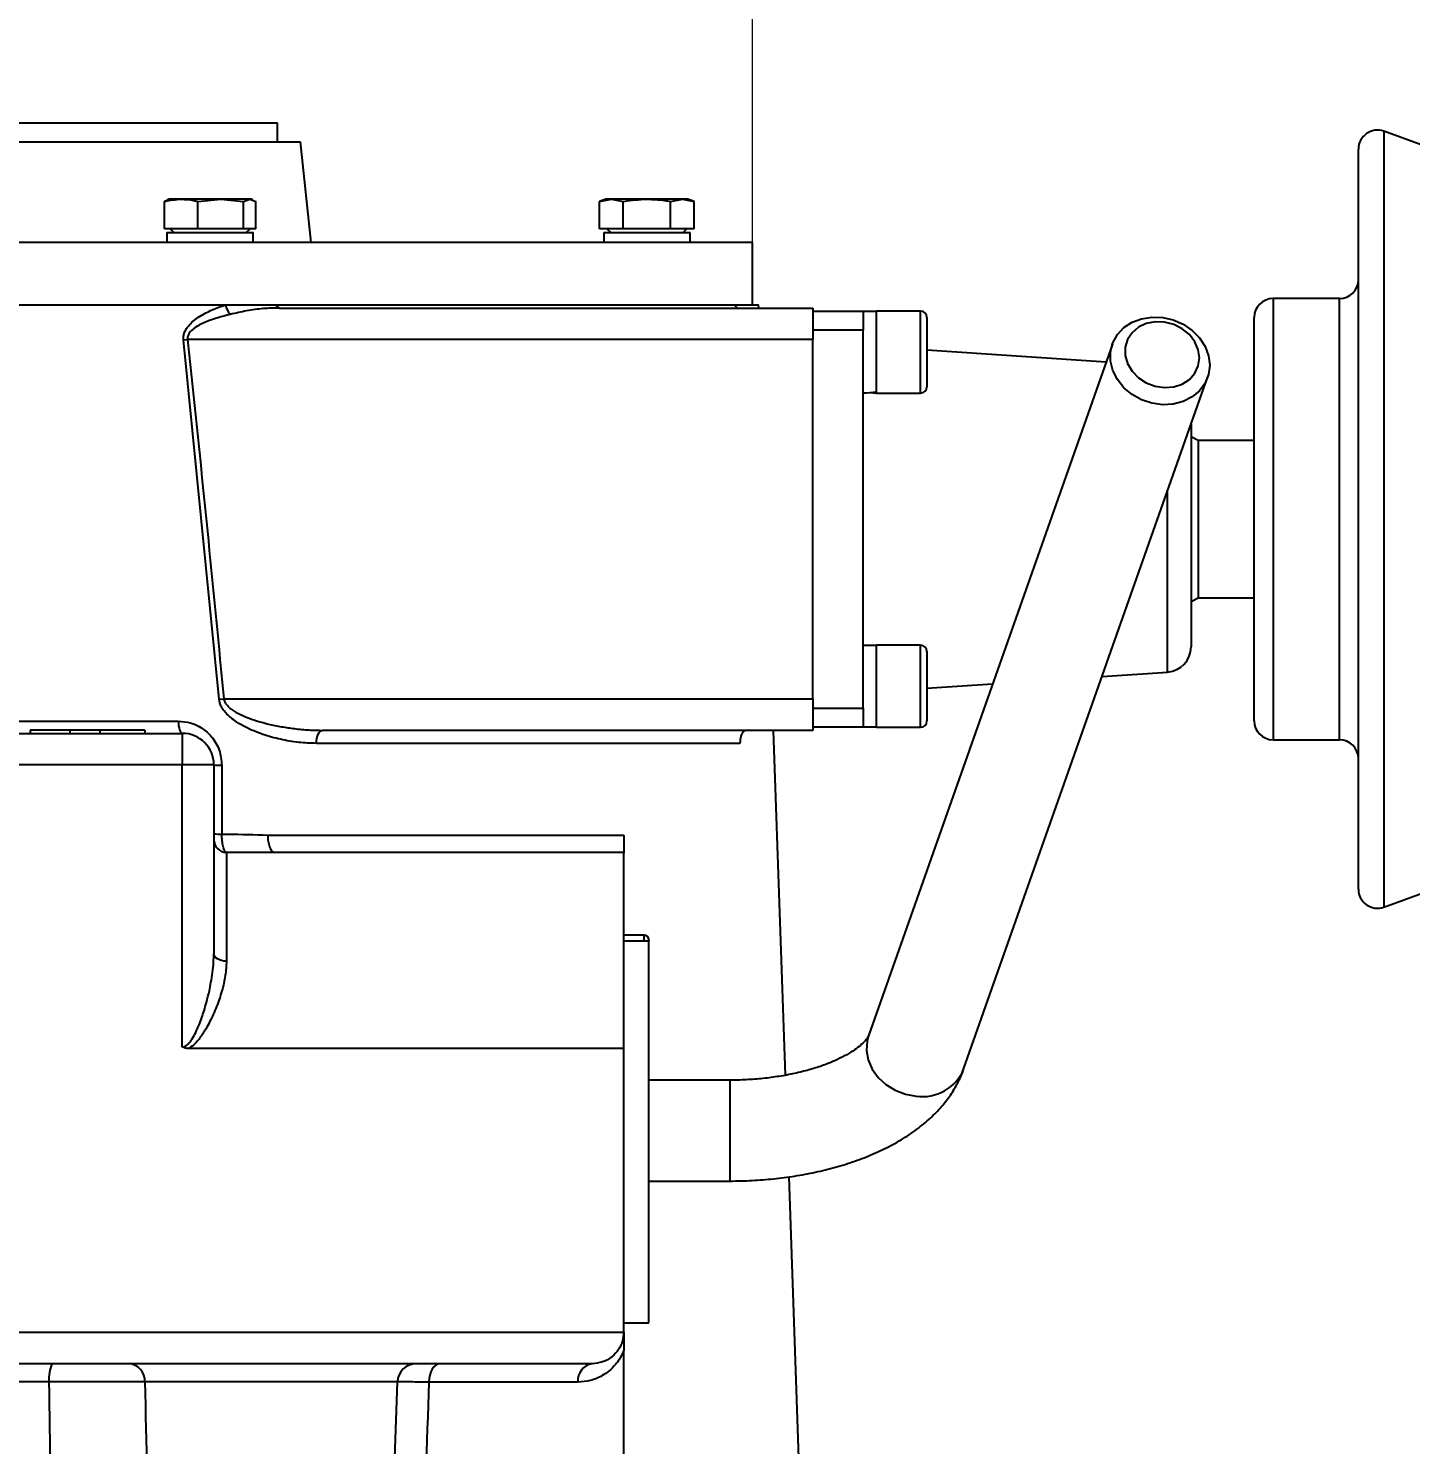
# Model space of a CAD drawing. Header units: millimetres. Extents: x 1726 to 4771, y 590 to 2743.
# Drawn here: x 2741.4 to 2960.6, y 2259.2 to 2483.9 of the extents above; entities that cross this region are included whole.
import ezdxf

# ---------------------------------------------------------------- set-up
doc = ezdxf.new("R2010")
doc.units = ezdxf.units.MM
doc.layers.add('AM_5', color=3, linetype='Continuous', lineweight=25)
doc.styles.add('SLDTEXTSTYLE1', font='txt.shx', dxfattribs={"width": 0.7, "bigfont": 'gbcbig.shx'})
doc.dimstyles.new('SLDDIMSTYLE12$0', dxfattribs={"dimtxt": 12, "dimasz": 10, "dimexe": 0, "dimexo": 0.0625, "dimgap": 0.875, "dimtad": 1, "dimdec": 1, "dimlfac": 1.8, "dimrnd": 1e-09, "dimzin": 12, "dimdsep": 46, "dimtxsty": 'SLDTEXTSTYLE1', "dimcen": 0.09, "dimdle": 8.16, "dimclrd": 3, "dimclre": 3, "dimadec": 0, "dimazin": 3, "dimtfac": 1, "dimtdec": 1, "dimtofl": 0, "dimtmove": 0, "dimatfit": 3, "dimfxl": 0, "dimfrac": 2, "dimtolj": 1, "dimlwd": 5, "dimlwe": 5, "dimarcsym": 0})

# ---------------------------------------------------------------- blocks, each defined once
blk = doc.blocks.new('*D48')
at = {"layer": 'AM_5', "color": 3, "lineweight": 5, "transparency": 16777216}
blk.add_line((3143.46, 2643.03), (3198.18, 2643.03), dxfattribs=at)
at = {"layer": 'AM_5', "color": 3, "linetype": 'Continuous', "lineweight": 5, "transparency": 16777216}
for p, q in [((3198.18, 2633.03), (3198.18, 2099.67)), ((2879.77, 2089.67), (3198.18, 2089.67))]:
    blk.add_line(p, q, dxfattribs=at)
at = {"layer": 'AM_5', "color": 3, "transparency": 16777216}
for points in [[(3196.52, 2633.03), (3199.85, 2633.03), (3198.18, 2643.03)], [(3196.52, 2099.67), (3199.85, 2099.67), (3198.18, 2089.67)]]:
    blk.add_solid(points, dxfattribs=at)
at = {"layer": 'Defpoints', "color": 0, "transparency": 16777216}
for p in [(3143.4, 2643.03), (2879.71, 2089.67), (3198.18, 2089.67)]:
    blk.add_point(p, dxfattribs=at)
at = {"layer": 'AM_5', "color": 0, "transparency": 16777216, "insert": (3183.6, 2368.23), "char_height": 12, "attachment_point": 5, "rotation": 90, "style": 'SLDTEXTSTYLE1'}
blk.add_mtext('\\A1;{\\H2.28571x;545}', dxfattribs=at)
blk = doc.blocks.new('*D49')
at = {"layer": 'AM_5', "color": 3, "lineweight": 5, "transparency": 16777216}
blk.add_line((2586.24, 2449.97), (2586.24, 2501.42), dxfattribs=at)
at = {"layer": 'AM_5', "color": 3, "linetype": 'Continuous', "lineweight": 5, "transparency": 16777216}
for p, q in [((2596.24, 2501.42), (2846.24, 2501.42)), ((2856.24, 2449.97), (2856.24, 2501.42))]:
    blk.add_line(p, q, dxfattribs=at)
at = {"layer": 'AM_5', "color": 3, "transparency": 16777216}
for points in [[(2596.24, 2503.08), (2596.24, 2499.75), (2586.24, 2501.42)], [(2846.24, 2503.08), (2846.24, 2499.75), (2856.24, 2501.42)]]:
    blk.add_solid(points, dxfattribs=at)
at = {"layer": 'Defpoints', "color": 0, "transparency": 16777216}
for p in [(2856.24, 2501.42), (2586.24, 2449.9), (2856.24, 2449.9)]:
    blk.add_point(p, dxfattribs=at)
at = {"layer": 'AM_5', "color": 0, "transparency": 16777216, "insert": (2721.24, 2516.01), "char_height": 12, "attachment_point": 5, "style": 'SLDTEXTSTYLE1'}
blk.add_mtext('\\A1;{\\H2.28571x;%%C270}', dxfattribs=at)

msp = doc.modelspace()

# ---------------------------------------------------------------- linework, layer by layer
at = {"color": 7, "linetype": 'Continuous', "lineweight": 25}
for p, q in [((2661.56, 2468.904), (2780.915, 2468.904)), ((2780.915, 2465.904), (2780.915, 2468.904)), ((2968.14, 2463.285), (2956.371, 2467.569)), ((2956.371, 2467.569), (2956.371, 2344.499)), ((2721.237, 2465.904), (2784.555, 2465.904)), ((2786.237, 2449.904), (2784.555, 2465.904)), ((2952.345, 2347.318), (2952.345, 2464.749)), ((2763.491, 2456.634), (2762.971, 2456.438)), ((2762.971, 2452.104), (2762.971, 2456.438)), ((2763.721, 2456.804), (2763.464, 2456.71)), ((2765.624, 2456.804), (2763.721, 2456.804)), ((2771.903, 2456.804), (2765.624, 2456.804)), ((2768.278, 2456.438), (2771.903, 2456.804)), ((2768.278, 2452.104), (2768.278, 2456.438)), ((2771.903, 2456.804), (2775.528, 2456.438)), ((2776.499, 2456.804), (2771.903, 2456.804)), ((2775.528, 2456.438), (2776.499, 2456.804)), ((2775.528, 2452.104), (2775.528, 2456.438)), ((2776.499, 2456.804), (2777.47, 2456.438)), ((2776.721, 2456.804), (2776.499, 2456.804)), ((2776.978, 2456.71), (2776.721, 2456.804)), ((2777.47, 2452.104), (2777.47, 2456.438)), ((2832.994, 2456.804), (2831.988, 2456.438)), ((2831.988, 2456.438), (2833.864, 2456.804)), ((2831.988, 2452.104), (2831.988, 2456.438)), ((2833.864, 2456.804), (2832.994, 2456.804)), ((2833.864, 2456.804), (2835.741, 2456.438)), ((2839.494, 2456.804), (2833.864, 2456.804)), ((2835.741, 2452.104), (2835.741, 2456.438)), ((2845.123, 2456.804), (2839.494, 2456.804)), ((2843.246, 2456.438), (2845.123, 2456.804)), ((2843.246, 2452.104), (2843.246, 2456.438)), ((2845.123, 2456.804), (2846.999, 2456.438)), ((2845.994, 2456.804), (2845.123, 2456.804)), ((2846.999, 2456.438), (2845.994, 2456.804)), ((2846.999, 2452.104), (2846.999, 2456.438)), ((2768.278, 2452.104), (2762.971, 2452.104)), ((2763.381, 2451.504), (2763.381, 2449.904)), ((2763.381, 2451.504), (2777.061, 2451.504)), ((2763.886, 2452.104), (2764.486, 2451.504)), ((2775.528, 2452.104), (2768.278, 2452.104)), ((2777.47, 2452.104), (2775.528, 2452.104)), ((2775.956, 2451.504), (2776.556, 2452.104)), ((2777.061, 2449.904), (2777.061, 2451.504)), ((2835.741, 2452.104), (2831.988, 2452.104)), ((2832.654, 2451.504), (2832.654, 2449.904)), ((2832.654, 2451.504), (2846.334, 2451.504)), ((2833.159, 2452.104), (2833.759, 2451.504)), ((2843.246, 2452.104), (2835.741, 2452.104)), ((2846.999, 2452.104), (2843.246, 2452.104)), ((2845.229, 2451.504), (2845.829, 2452.104)), ((2846.334, 2449.904), (2846.334, 2451.504)), ((2856.237, 2449.904), (2586.237, 2449.904)), ((2856.237, 2440.034), (2856.237, 2449.904)), ((2949.345, 2441.034), (2938.81, 2441.034)), ((2938.81, 2441.034), (2938.81, 2371.034)), ((2949.345, 2371.034), (2949.345, 2441.034)), ((2585.253, 2440.034), (2772.651, 2440.034)), ((2772.651, 2440.034), (2780.666, 2440.034)), ((2780.666, 2440.034), (2853.318, 2440.034)), ((2781.244, 2439.534), (2865.81, 2439.534)), ((2853.318, 2440.034), (2857.221, 2440.034)), ((2853.318, 2440.034), (2853.732, 2439.591)), ((2857.238, 2439.534), (2857.221, 2440.034)), ((2865.81, 2439.534), (2865.81, 2434.534)), ((2865.81, 2439.034), (2873.81, 2439.034)), ((2873.81, 2439.034), (2873.81, 2436.034)), ((2875.91, 2438.974), (2873.81, 2438.974)), ((2882.91, 2439.034), (2875.91, 2439.034)), ((2875.91, 2426.034), (2875.91, 2439.034)), ((2882.91, 2426.034), (2882.91, 2439.034)), ((2883.91, 2438.034), (2883.91, 2427.034)), ((2935.81, 2374.034), (2935.81, 2438.034)), ((2873.81, 2436.034), (2865.81, 2436.034)), ((2873.81, 2376.034), (2873.81, 2436.034)), ((2765.996, 2434.464), (2766.653, 2434.534)), ((2771.661, 2377.464), (2765.996, 2434.464)), ((2865.81, 2434.534), (2766.653, 2434.534)), ((2865.81, 2377.534), (2865.81, 2434.534)), ((2913.33, 2433.811), (2874.636, 2324.09)), ((2912.318, 2430.942), (2883.91, 2432.854)), ((2889.726, 2318.769), (2928.419, 2428.489)), ((2875.91, 2426.034), (2882.91, 2426.034)), ((2925.81, 2421.09), (2925.81, 2385.774)), ((2926.915, 2418.534), (2925.81, 2419.086)), ((2935.81, 2418.534), (2926.915, 2418.534)), ((2926.915, 2418.534), (2926.915, 2393.534)), ((2922.078, 2381.783), (2922.078, 2410.509)), ((2925.81, 2392.981), (2926.915, 2393.534)), ((2926.915, 2393.534), (2935.81, 2393.534)), ((2875.91, 2385.974), (2873.81, 2385.974)), ((2882.91, 2386.034), (2875.91, 2386.034)), ((2875.91, 2379.534), (2875.91, 2386.034)), ((2882.91, 2379.534), (2882.91, 2386.034)), ((2883.91, 2385.034), (2883.91, 2379.534)), ((2911.701, 2381.084), (2922.078, 2381.783)), ((2875.91, 2373.034), (2875.91, 2379.534)), ((2882.91, 2373.034), (2882.91, 2379.534)), ((2883.91, 2379.214), (2894.323, 2379.915)), ((2883.91, 2379.534), (2883.91, 2374.034)), ((2771.661, 2377.464), (2772.39, 2377.534)), ((2772.39, 2377.534), (2865.81, 2377.534)), ((2865.81, 2377.534), (2865.81, 2372.534)), ((2865.81, 2376.034), (2873.81, 2376.034)), ((2873.81, 2376.034), (2873.81, 2373.034)), ((2679.691, 2373.986), (2765.175, 2373.986)), ((2873.81, 2373.034), (2865.81, 2373.034)), ((2873.81, 2373.094), (2875.91, 2373.094)), ((2875.91, 2373.034), (2882.91, 2373.034)), ((2679.091, 2372.056), (2765.81, 2372.056)), ((2741.672, 2372.556), (2741.672, 2372.056)), ((2747.949, 2372.556), (2741.672, 2372.556)), ((2747.949, 2372.556), (2747.949, 2372.056)), ((2747.959, 2372.556), (2747.949, 2372.556)), ((2747.959, 2372.556), (2747.959, 2372.056)), ((2752.732, 2372.556), (2747.959, 2372.556)), ((2752.732, 2372.556), (2752.732, 2372.056)), ((2759.86, 2372.556), (2752.732, 2372.556)), ((2759.86, 2372.556), (2759.86, 2372.056)), ((2759.871, 2372.556), (2759.86, 2372.556)), ((2759.871, 2372.556), (2759.871, 2372.056)), ((2765.81, 2372.056), (2765.81, 2367.056)), ((2865.81, 2372.534), (2788.045, 2372.534)), ((2861.489, 2317.816), (2859.578, 2372.534)), ((2938.81, 2371.034), (2949.345, 2371.034)), ((2854.26, 2370.464), (2787.094, 2370.464)), ((2765.81, 2367.056), (2679.091, 2367.056)), ((2765.81, 2322.316), (2765.81, 2367.056)), ((2770.81, 2367.056), (2765.81, 2367.056)), ((2770.81, 2367.056), (2770.81, 2337.093)), ((2779.407, 2355.929), (2835.81, 2355.929)), ((2835.81, 2353.177), (2772.81, 2353.177)), ((2772.81, 2353.177), (2772.81, 2335.916)), ((2835.81, 2322.056), (2835.81, 2353.177)), ((2956.371, 2344.499), (2968.14, 2348.783)), ((2839.06, 2340.034), (2835.81, 2340.034)), ((2835.81, 2339.121), (2839.81, 2339.121)), ((2839.06, 2339.121), (2839.06, 2340.034)), ((2839.81, 2339.284), (2839.81, 2339.121)), ((2839.81, 2278.534), (2839.81, 2339.121)), ((2835.81, 2322.056), (2766.783, 2322.056)), ((2835.81, 2277.056), (2835.81, 2322.056)), ((2852.637, 2317.034), (2839.81, 2317.034)), ((2852.637, 2317.034), (2852.637, 2302.106)), ((2839.81, 2301.034), (2852.637, 2301.034)), ((2852.637, 2302.106), (2852.637, 2301.034)), ((2863.856, 2250.034), (2862.051, 2301.714)), ((2835.81, 2278.534), (2839.81, 2278.534)), ((2710.503, 2277.056), (2835.81, 2277.056)), ((2835.81, 2272.133), (2835.81, 2274.092)), ((2830.81, 2272.056), (2715.371, 2272.056)), ((2801.692, 2272.056), (2801.692, 2272.056)), ((2835.81, 2250.034), (2835.81, 2272.133)), ((2744.703, 2269.161), (2716.153, 2269.161)), ((2799.917, 2269.161), (2759.869, 2269.161)), ((2795.757, 2150.034), (2799.917, 2269.161)), ((2828.561, 2269.135), (2804.921, 2269.135))]:
    msp.add_line(p, q, dxfattribs=at)
at = {"color": 7, "linetype": 'Continuous', "lineweight": 25, "flags": 128}
for points in [[(2928.753, 2430.455), (2928.569, 2428.982), (2928.025, 2427.611), (2927.146, 2426.404), (2925.975, 2425.42), (2924.565, 2424.704), (2922.982, 2424.289), (2921.301, 2424.194), (2919.6, 2424.425), (2917.958, 2424.971), (2916.453, 2425.805), (2915.155, 2426.89), (2914.124, 2428.173), (2913.408, 2429.596), (2913.042, 2431.092), (2913.042, 2432.59), (2913.408, 2434.02), (2914.124, 2435.317), (2915.155, 2436.419), (2916.453, 2437.274), (2917.958, 2437.843), (2919.6, 2438.099), (2921.301, 2438.03), (2922.982, 2437.64), (2924.565, 2436.946), (2925.975, 2435.981), (2927.146, 2434.79), (2928.025, 2433.429), (2928.569, 2431.961), (2928.753, 2430.455)], [(2927.131, 2431.614), (2926.945, 2432.923), (2926.4, 2434.182), (2925.529, 2435.312), (2924.388, 2436.243), (2923.048, 2436.916), (2921.593, 2437.288), (2920.115, 2437.337), (2918.706, 2437.058), (2917.455, 2436.471), (2916.441, 2435.611), (2915.728, 2434.532), (2915.36, 2433.303), (2915.36, 2432), (2915.728, 2430.706), (2916.441, 2429.502), (2917.455, 2428.463), (2918.706, 2427.655), (2920.115, 2427.128), (2921.593, 2426.916), (2923.048, 2427.032), (2924.388, 2427.468), (2925.529, 2428.198), (2926.4, 2429.175), (2926.945, 2430.338), (2927.131, 2431.614)], [(2765.175, 2373.986), (2765.191, 2373.606), (2765.229, 2373.243), (2765.289, 2372.909), (2765.368, 2372.618), (2765.464, 2372.379), (2765.572, 2372.202), (2765.688, 2372.093), (2765.81, 2372.056)], [(2787.094, 2370.464), (2787.106, 2370.864), (2787.156, 2371.251), (2787.242, 2371.608), (2787.36, 2371.923), (2787.506, 2372.182), (2787.673, 2372.375), (2787.855, 2372.494), (2788.045, 2372.534)], [(2772.076, 2366.986), (2772.077, 2362.989), (2772.078, 2356.07)], [(2772.81, 2335.916), (2772.42, 2335.938), (2772.044, 2336.005), (2771.699, 2336.114), (2771.396, 2336.261), (2771.147, 2336.439), (2770.962, 2336.643), (2770.848, 2336.863), (2770.81, 2337.093)], [(2874.636, 2324.09), (2874.406, 2323.235), (2874.314, 2321.748), (2874.59, 2320.245), (2875.22, 2318.798), (2876.176, 2317.473), (2877.413, 2316.334), (2878.873, 2315.433), (2880.487, 2314.812), (2882.181, 2314.501)], [(2806.674, 2272.056), (2806.338, 2272), (2806.013, 2271.835), (2805.714, 2271.567), (2805.45, 2271.205), (2805.232, 2270.764), (2805.067, 2270.258), (2804.962, 2269.709), (2804.921, 2269.135)]]:
    msp.add_lwpolyline(points, dxfattribs=at)
at = {"color": 7, "linetype": 'Continuous', "lineweight": 25}
for centre, radius, start, end in [((2955.345, 2464.749), 3, 70, 180), ((2949.345, 2444.034), 3, 270, 0), ((2938.81, 2438.034), 3, 90, 180), ((2776.675, 2441.084), 4.159, 194.62553, 218.1986), ((2781.371, 2440.265), 0.742, 198.12532, 260.1649), ((2882.91, 2438.034), 1, 0, 90), ((2882.91, 2427.034), 1, 270, 0), ((2882.91, 2385.034), 1, 0, 90), ((2921.81, 2385.774), 4, 273.85064, 0), ((2882.91, 2374.034), 1, 270, 0), ((2938.81, 2374.034), 3, 180, 270), ((2765.81, 2367.056), 5, 0, 90), ((2949.345, 2368.034), 3, 0, 90), ((2771.834, 2374.107), 7.125, 261.73884, 271.95217), ((2771.835, 2363.21), 7.144, 261.74918, 271.95167), ((2772.81, 2355.177), 2, 180, 270), ((2955.345, 2347.318), 3, 180, 290), ((2839.06, 2339.284), 0.75, 0, 90), ((2883.207, 2321.49), 7.064, 261.64998, 337.33896), ((2749.467, 2269.847), 4.813, 152.67261, 188.19184), ((2757.089, 2269.283), 2.783, 357.48535, 85.15151), ((2802.915, 2269.056), 3, 90, 178), ((2831.232, 2269.405), 2.685, 99.05096, 185.77185)]:
    msp.add_arc(centre, radius, start, end, dxfattribs=at)
for centre, major_axis, start_param, end_param in [((2839.494, 2451.504), (0, -11.847), 4.712389, 4.8478556), ((2839.494, 2449.904), (0, -11.847), 4.6448112, 4.712389), ((2873.81, 2432.534), (-11.154, 0), 1.5707963, 1.760193), ((2875.91, 2432.534), (-11.154, 0), 1.4765236, 1.5707963)]:
    msp.add_ellipse(centre, major_axis=major_axis, ratio=0.5773503, start_param=start_param, end_param=end_param, dxfattribs=at)
for points, knots in [([(2762.971, 2456.438), (2762.994, 2456.444), (2763.869, 2456.668), (2764.759, 2456.737), (2765.624, 2456.804)], [0, 0, 0, 0, 0.0269953, 1, 1, 1, 1]), ([(2765.624, 2456.804), (2766.289, 2456.764), (2767.18, 2456.71), (2768.056, 2456.493), (2768.278, 2456.438)], [0, 0, 0, 0, 0.7469333, 1, 1, 1, 1]), ([(2835.741, 2456.438), (2835.774, 2456.444), (2837.011, 2456.668), (2838.269, 2456.737), (2839.494, 2456.804)], [0, 0, 0, 0, 0.0269953, 1, 1, 1, 1]), ([(2839.494, 2456.804), (2840.434, 2456.764), (2841.693, 2456.71), (2842.933, 2456.493), (2843.246, 2456.438)], [0, 0, 0, 0, 0.7469333, 1, 1, 1, 1]), ([(2765.996, 2434.464), (2765.989, 2434.665), (2765.975, 2435.073), (2766.14, 2435.655), (2766.409, 2436.196), (2766.855, 2436.813), (2767.562, 2437.504), (2768.817, 2438.4), (2770.536, 2439.289), (2771.948, 2439.786), (2772.651, 2440.034)], [0, 0, 0, 0, 0.06187429, 0.12588853, 0.18586876, 0.25172451, 0.36746157, 0.50218938, 0.75221866, 1, 1, 1, 1]), ([(2773.407, 2438.512), (2772.079, 2438.169), (2770.086, 2437.653), (2767.91, 2436.556), (2766.978, 2435.718), (2766.692, 2435.147), (2766.63, 2434.79), (2766.646, 2434.619), (2766.653, 2434.534)], [0, 0, 0, 0, 0.4986372, 0.7486356, 0.8737899, 0.9399385, 0.9701851, 1, 1, 1, 1]), ([(2781.244, 2439.534), (2780.382, 2439.519), (2778.61, 2439.488), (2776.051, 2439.116), (2774.28, 2438.712), (2773.407, 2438.512)], [0, 0, 0, 0, 0.3242836, 0.6667767, 1, 1, 1, 1]), ([(2766.653, 2434.534), (2767.764, 2423.898), (2769.747, 2404.905), (2771.583, 2385.897), (2772.39, 2377.534)], [0, 0, 0, 0, 0.5599996, 1, 1, 1, 1]), ([(2787.094, 2370.464), (2786.154, 2370.496), (2784.253, 2370.562), (2781.399, 2371.058), (2779.021, 2371.712), (2777.155, 2372.414), (2775.777, 2373.049), (2774.544, 2373.756), (2773.51, 2374.506), (2772.791, 2375.187), (2772.311, 2375.788), (2771.994, 2376.309), (2771.755, 2376.864), (2771.692, 2377.268), (2771.661, 2377.464)], [0, 0, 0, 0, 0.1648912, 0.3334071, 0.4970868, 0.5820765, 0.6667558, 0.7483103, 0.8150449, 0.8736893, 0.9065695, 0.9368248, 0.9693556, 1, 1, 1, 1]), ([(2772.39, 2377.534), (2772.431, 2377.368), (2772.519, 2377.01), (2772.844, 2376.556), (2773.246, 2376.15), (2773.958, 2375.599), (2775.027, 2375.009), (2776.453, 2374.419), (2778.013, 2373.909), (2779.8, 2373.444), (2781.786, 2373.051), (2783.937, 2372.75), (2786.026, 2372.567), (2787.414, 2372.544), (2788.045, 2372.534)], [0, 0, 0, 0, 0.0284929, 0.0614136, 0.0927277, 0.125834, 0.2152842, 0.3024404, 0.3936479, 0.5015409, 0.6261639, 0.750527, 0.8866216, 1, 1, 1, 1]), ([(2765.175, 2373.986), (2765.835, 2373.931), (2767.155, 2373.819), (2768.986, 2372.934), (2770.596, 2371.502), (2771.824, 2369.46), (2771.992, 2367.812), (2772.076, 2366.986)], [0, 0, 0, 0, 0.1865226, 0.3732572, 0.5600568, 0.779625, 1, 1, 1, 1]), ([(2855.238, 2372.534), (2855.046, 2372.477), (2854.779, 2372.398), (2854.492, 2371.897), (2854.351, 2371.472), (2854.279, 2370.987), (2854.261, 2370.711), (2854.26, 2370.564), (2854.26, 2370.534)], [0, 0, 0, 0, 0.4360044, 0.6068669, 0.8182515, 0.9055469, 0.9802934, 1, 1, 1, 1]), ([(2854.26, 2370.534), (2854.26, 2370.521), (2854.26, 2370.498), (2854.26, 2370.474), (2854.26, 2370.464)], [0, 0, 0, 0, 0.5599173, 1, 1, 1, 1]), ([(2772.078, 2356.07), (2772.378, 2356.069), (2774.848, 2356.059), (2777.274, 2355.99), (2779.407, 2355.929)], [0, 0, 0, 0, 0.1212738, 1, 1, 1, 1]), ([(2772.81, 2353.176), (2772.723, 2353.212), (2772.547, 2353.283), (2772.316, 2353.865), (2772.153, 2354.703), (2772.087, 2355.494), (2772.08, 2355.952), (2772.078, 2356.07)], [0, 0, 0, 0, 0.2331196, 0.469709, 0.7023827, 0.9227288, 1, 1, 1, 1]), ([(2780.268, 2353.177), (2780.246, 2353.184), (2780.087, 2353.242), (2779.829, 2353.666), (2779.553, 2354.407), (2779.43, 2355.205), (2779.407, 2355.723), (2779.407, 2355.909), (2779.407, 2355.929)], [0, 0, 0, 0, 0.0417824, 0.3112929, 0.5808216, 0.8503876, 0.9841219, 1, 1, 1, 1]), ([(2835.81, 2355.929), (2835.81, 2355.723), (2835.81, 2355.259), (2835.81, 2354.534), (2835.81, 2353.732), (2835.81, 2353.148), (2835.81, 2353.071), (2835.81, 2353.034)], [0, 0, 0, 0, 0.0969816, 0.2183749, 0.4038129, 0.7157226, 1, 1, 1, 1]), ([(2765.81, 2322.316), (2765.887, 2322.322), (2766.048, 2322.334), (2766.286, 2322.429), (2766.523, 2322.577), (2766.792, 2322.813), (2767.09, 2323.158), (2767.505, 2323.764), (2767.978, 2324.657), (2768.467, 2325.784), (2768.896, 2326.938), (2769.285, 2328.123), (2769.699, 2329.547), (2770.065, 2331.031), (2770.384, 2332.623), (2770.618, 2334.117), (2770.779, 2335.649), (2770.8, 2336.63), (2770.81, 2337.093)], [0, 0, 0, 0, 0.0136753, 0.0283347, 0.0446442, 0.063092, 0.0916187, 0.1256831, 0.1943898, 0.272673, 0.3475162, 0.4179173, 0.5005439, 0.6202317, 0.7021522, 0.805892, 0.9084745, 1, 1, 1, 1]), ([(2772.81, 2335.916), (2772.77, 2335.157), (2772.688, 2333.612), (2772.117, 2331.195), (2771.423, 2329.13), (2770.738, 2327.486), (2770.166, 2326.285), (2769.628, 2325.301), (2769.154, 2324.529), (2768.767, 2323.957), (2768.263, 2323.3), (2767.653, 2322.605), (2767.052, 2322.226), (2766.783, 2322.056)], [0, 0, 0, 0, 0.1628704, 0.3314217, 0.4993427, 0.5864084, 0.6692955, 0.7482557, 0.7935025, 0.8354185, 0.8741145, 0.9437361, 1, 1, 1, 1]), ([(2874.636, 2324.09), (2874.628, 2324.067), (2874.605, 2324.005), (2874.464, 2323.738), (2874.073, 2323.231), (2873.399, 2322.571), (2872.456, 2321.84), (2871.236, 2321.072), (2869.746, 2320.303), (2867.995, 2319.563), (2866.005, 2318.88), (2863.802, 2318.278), (2861.418, 2317.777), (2858.892, 2317.392), (2856.261, 2317.138), (2854.159, 2317.042), (2852.947, 2317.036), (2852.637, 2317.034)], [0, 0, 0, 0, 0.0387129, 0.10772, 0.1803757, 0.2493401, 0.3176268, 0.3863127, 0.4560165, 0.5269829, 0.5992131, 0.6725864, 0.7469259, 0.8220346, 0.8977135, 0.9737694, 1, 1, 1, 1]), ([(2766.783, 2322.056), (2766.605, 2322.065), (2766.262, 2322.083), (2765.957, 2322.24), (2765.81, 2322.316)], [0, 0, 0, 0, 0.5173094, 1, 1, 1, 1]), ([(2852.637, 2301.034), (2853.248, 2301.039), (2855.003, 2301.053), (2857.894, 2301.21), (2861.277, 2301.561), (2864.6, 2302.086), (2867.838, 2302.784), (2870.972, 2303.657), (2873.98, 2304.707), (2876.841, 2305.94), (2879.531, 2307.36), (2882.017, 2308.972), (2884.184, 2310.711), (2886.011, 2312.537), (2887.498, 2314.398), (2888.697, 2316.336), (2889.381, 2317.817), (2889.677, 2318.635), (2889.726, 2318.769)], [0, 0, 0, 0, 0.0368794, 0.1058835, 0.1750198, 0.2443878, 0.3141121, 0.3843226, 0.4551479, 0.5266953, 0.5990017, 0.6719371, 0.7448687, 0.809425, 0.8715335, 0.9312446, 0.9888298, 1, 1, 1, 1]), ([(2835.81, 2277.056), (2835.77, 2276.589), (2835.685, 2275.581), (2835.006, 2274.205), (2833.91, 2273.019), (2832.454, 2272.21), (2831.354, 2272.107), (2830.81, 2272.056)], [0, 0, 0, 0, 0.1467542, 0.3161257, 0.5102478, 0.7577933, 1, 1, 1, 1]), ([(2835.81, 2277.056), (2835.81, 2277.053), (2835.81, 2276.62), (2835.81, 2275.663), (2835.81, 2274.597), (2835.81, 2274.092)], [0, 0, 0, 0, 0.0044043, 0.5287077, 1, 1, 1, 1]), ([(2835.81, 2274.092), (2835.759, 2273.972), (2835.407, 2273.136), (2834.361, 2271.564), (2832.588, 2270.146), (2830.551, 2269.283), (2829.224, 2269.184), (2828.561, 2269.135)], [0, 0, 0, 0, 0.0337971, 0.235287, 0.5281119, 0.7639848, 1, 1, 1, 1]), ([(2759.869, 2269.161), (2759.399, 2269.164), (2758.449, 2269.172), (2756.607, 2269.179), (2754.514, 2269.182), (2752.201, 2269.182), (2749.75, 2269.179), (2747.218, 2269.172), (2745.541, 2269.165), (2744.703, 2269.161)], [0, 0, 0, 0, 0.1404807, 0.2837071, 0.4269332, 0.5702047, 0.7134763, 0.856738, 1, 1, 1, 1]), ([(2746.6, 2150.034), (2746.268, 2170.127), (2745.611, 2209.836), (2745.003, 2249.545), (2744.703, 2269.161)], [0, 0, 0, 0, 0.5060286, 1, 1, 1, 1]), ([(2759.869, 2269.161), (2760.313, 2249.546), (2761.211, 2209.836), (2762.179, 2170.128), (2762.669, 2150.034)], [0, 0, 0, 0, 0.4939776, 1, 1, 1, 1]), ([(2804.921, 2269.135), (2804.164, 2269.14), (2802.749, 2269.149), (2801.154, 2269.159), (2800.223, 2269.164), (2799.936, 2269.166), (2799.92, 2269.166)], [0, 0, 0, 0, 0.3575594, 0.6692782, 0.9809963, 1, 1, 1, 1]), ([(2804.921, 2269.135), (2804.225, 2249.534), (2802.817, 2209.833), (2801.386, 2170.133), (2800.662, 2150.034)], [0, 0, 0, 0, 0.4937145, 1, 1, 1, 1])]:
    msp.add_open_spline(points, degree=3, knots=knots, dxfattribs=at)

# ---------------------------------------------------------------- dimensions: what is measured, and where the dimension line sits
at = {"layer": 'AM_5'}
dim = msp.add_linear_dim(base=(3198.184, 2089.669), p1=(3143.399, 2643.034), p2=(2879.708, 2089.669), angle=90, text='{\\H2.28571x;545}', dimstyle='SLDDIMSTYLE12$0', override={"dimlfac": 1}, dxfattribs=at)
dim.commit()
dim.dimension.update_dxf_attribs({"geometry": '*D48', "text_midpoint": (3198.184, 2368.233), "dimtype": 160})
dim = msp.add_linear_dim(base=(2856.237, 2501.418), p1=(2586.237, 2449.904), p2=(2856.237, 2449.904), text='{\\H2.28571x;%%C270}', dimstyle='SLDDIMSTYLE12$0', override={"dimlfac": 1}, dxfattribs=at)
dim.commit()
dim.dimension.update_dxf_attribs({"geometry": '*D49', "text_midpoint": (2721.237, 2516.007)})

doc.saveas('drawing.dxf')
